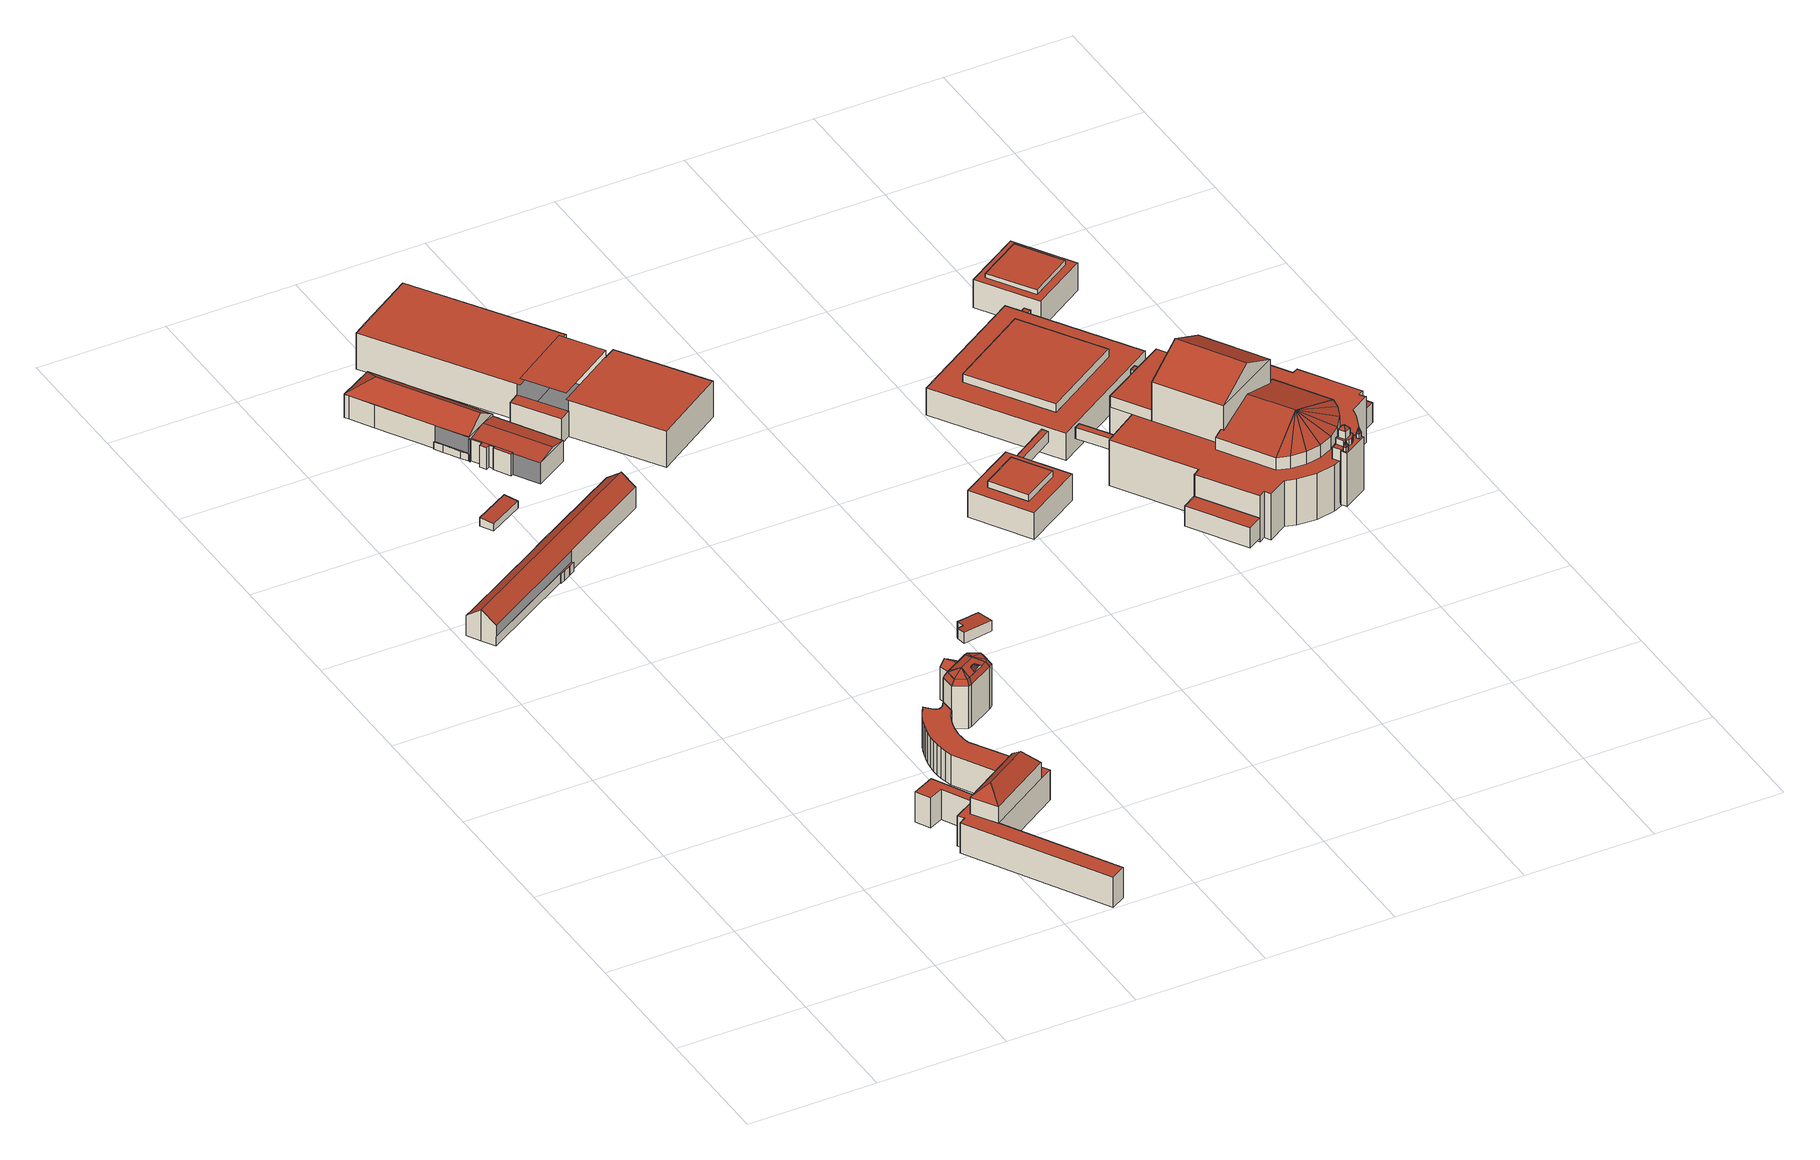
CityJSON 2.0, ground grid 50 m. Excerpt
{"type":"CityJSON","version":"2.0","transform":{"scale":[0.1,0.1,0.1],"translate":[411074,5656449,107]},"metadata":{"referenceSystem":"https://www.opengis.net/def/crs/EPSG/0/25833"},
"CityObjects":{
"building1":{"type":"Building","attributes":{"name":"Alte Spedition Staatsbetriebs Sächsische Staatstheater","Gemeindeschluessel":14612000,"Geometrietyp2DReferenz":"3000","function":"31001_3010","roofType":"9999"},"children":["building1-1","building1-2"]},
"building1-1":{"type":"BuildingPart","attributes":{"Dachtyp_tdc":"tdcPolyFlatRoof","Dachneigung":0,"QualitaetDacherkennung":3,"Geometrietyp2DReferenz":"3000","measuredHeight":3.85,"roofType":"1000"},"parents":["building1"],"geometry":[{"type":"MultiSurface","lod":"2","boundaries":[[[0,1,2,3]],[[1,4,5,2]],[[4,6,7,5]],[[6,8,9,7]],[[8,10,11,9]],[[10,12,13,11]],[[12,14,15,13]],[[14,16,17,15]],[[16,14,12,10,8,6,4,1,0]],[[3,2,5,7,9,11,13,15,17]]],"semantics":{"surfaces":[{"type":"WallSurface"},{"type":"RoofSurface"},{"type":"GroundSurface"}],"values":[0,0,0,0,0,0,0,0,1,2]}}]},
"building1-2":{"type":"BuildingPart","attributes":{"Dachtyp_tdc":"tdcGableRoof","Dachneigung":36.94,"QualitaetDacherkennung":83,"Geometrietyp2DReferenz":"3000","measuredHeight":12.88,"roofType":"3100"},"parents":["building1"],"geometry":[{"type":"MultiSurface","lod":"2","boundaries":[[[18,19,20,17,16]],[[19,21,20]],[[21,22,23,20]],[[22,24,25,23]],[[24,26,27,25]],[[26,28,29,27]],[[28,30,31,29]],[[30,32,33,31]],[[32,34,35,33]],[[34,36,37,35]],[[36,38,0,3,37]],[[34,32,30,28,26,24,22,21,19]],[[19,18,38,36,34]],[[17,20,23,25,27,29,31,33,35,37,3]]],"semantics":{"surfaces":[{"type":"WallSurface"},{"type":"RoofSurface"},{"type":"GroundSurface"}],"values":[0,0,0,0,0,0,0,0,0,0,0,1,1,2]}}]},
"building2":{"type":"Building","attributes":{"name":"Mathematisch-Physikalischer Salonnger","Gemeindeschluessel":14612000,"Dachneigung":90,"Dachorientierung":0,"MittlereTraufHoehe":119.81,"QualitaetDacherkennung":100,"ObjektHoehe":12.58,"BodenHoehe":107.23,"Geometrietyp2DReferenz":"3000","AbsoluteHoehe":119.81,"Dachflaeche":1431.86,"measuredHeight":12.58,"function":"31001_3034","roofType":"1000","storeysAboveGround":4},"children":["building2-1"],"geometry":[{"type":"MultiSurface","lod":"2","boundaries":[[[39,40,41,42]],[[40,43,44,41]],[[43,45,46,47,44]],[[46,48,49,47]],[[48,50,51,49]],[[50,52,53,51]],[[52,54,55,53]],[[54,56,57,55]],[[56,58,59,57]],[[58,60,61,59]],[[60,62,63,61]],[[62,64,65,63]],[[64,66,67,65]],[[66,68,69,67]],[[68,70,71,69]],[[70,72,73,71]],[[72,74,75,73]],[[74,76,77,75]],[[76,78,79,77]],[[78,80,81,79]],[[80,82,83,81]],[[82,84,85,83]],[[84,86,87,85]],[[86,88,89,87]],[[88,90,91,89]],[[90,92,93,91]],[[92,94,95,93]],[[94,96,97,95]],[[96,98,99,97]],[[98,100,101,99]],[[100,102,103,101]],[[102,104,105,103]],[[104,106,107,105]],[[106,108,109,107]],[[108,110,111,109]],[[110,112,113,111]],[[112,114,115,113]],[[114,116,117,115]],[[116,118,119,117]],[[118,120,121,119]],[[120,122,123,121]],[[123,124,125,126,127,128,129,130,131,132,133,134,135,136,137,138,139,140,141,142,143,144,145,42,41,44,47,49,51,53,55,57,59,61,63,65,67,69,71,73,75,77,79,81,83,85,87,89,91,93,95,97,99,101,103,105,107,109,111,113,115,117,119,121]],[[122,146,124,123]],[[146,147,125,124]],[[147,148,126,125]],[[148,149,127,126]],[[149,150,128,127]],[[150,151,129,128]],[[151,152,130,129]],[[152,153,131,130]],[[153,154,132,131]],[[154,155,133,132]],[[155,156,134,133]],[[156,157,135,134]],[[157,158,136,135]],[[158,159,137,136]],[[159,160,138,137]],[[160,161,139,138]],[[161,162,140,139]],[[162,163,141,140]],[[163,164,142,141]],[[164,165,143,142]],[[165,166,144,143]],[[166,167,145,144]],[[167,39,42,145]],[[43,40,39,167,166,165,164,163,162,161,160,159,158,157,156,155,154,153,152,151,150,149,148,147,146,122,120,118,116,114,112,110,108,106,104,102,100,98,96,94,92,90,88,86,84,82,80,78,76,74,72,70,68,66,64,62,60,58,56,54,52,50,48,46,168,169,170,45]],[[45,170,169,168,46]]],"semantics":{"surfaces":[{"type":"WallSurface"},{"type":"GroundSurface"},{"type":"RoofSurface"},{"type":"ClosureSurface","isClosure":"1","QuelleClosure":"LoD2RoofSurface"}],"values":[0,0,0,0,0,0,0,0,0,0,0,0,0,0,0,0,0,0,0,0,0,0,0,0,0,0,0,0,0,0,0,0,0,0,0,0,0,0,0,0,0,1,0,0,0,0,0,0,0,0,0,0,0,0,0,0,0,0,0,0,0,0,0,0,0,2,3]}}]},
"building2-1":{"type":"BuildingPart","attributes":{"Dachneigung":45,"Dachorientierung":57.84,"MittlereTraufHoehe":126.69,"QualitaetDacherkennung":100,"BodenHoehe":119.81,"ObjektTeilHoehe":12.42,"Geometrietyp2DReferenz":"3000","AbsoluteHoehe":132.23,"Dachflaeche":468.98,"measuredHeight":12.42,"roofType":"3200","storeysAboveGround":4},"parents":["building2"],"geometry":[{"type":"MultiSurface","lod":"2","boundaries":[[[171,172,168,46,45]],[[172,173,169,168]],[[173,174,170,169]],[[174,171,45,170]],[[173,172,175]],[[171,174,176]],[[172,171,176,175]],[[174,173,175,176]],[[168,169,170,45,46]]],"semantics":{"surfaces":[{"type":"WallSurface"},{"type":"RoofSurface"},{"type":"ClosureSurface","isClosure":"1","QuelleClosure":"LoD2GroundSurface"}],"values":[0,0,0,0,1,1,1,1,2]}}]},
"building3":{"type":"Building","attributes":{"Gemeindeschluessel":14612000,"Dachneigung":82.48,"Dachorientierung":0,"MittlereTraufHoehe":114.04,"QualitaetDacherkennung":83,"ObjektHoehe":3.51,"BodenHoehe":110.89,"Geometrietyp2DReferenz":"3000","AbsoluteHoehe":114.4,"Dachflaeche":86.7,"measuredHeight":3.51,"function":"31001_2000","roofType":"2100","storeysAboveGround":1},"geometry":[{"type":"MultiSurface","lod":"2","boundaries":[[[177,178,179,180]],[[178,181,182,179]],[[181,183,184,182]],[[183,177,180,184]],[[183,181,178,177]],[[180,179,182,184]]],"semantics":{"surfaces":[{"type":"WallSurface"},{"type":"RoofSurface"},{"type":"GroundSurface"}],"values":[0,0,0,0,1,2]}}]},
"building4":{"type":"Building","attributes":{"Gemeindeschluessel":14612000,"Geometrietyp2DReferenz":"3000","function":"31001_2000","roofType":"9999"},"children":["building4-1","building4-2"]},
"building4-1":{"type":"BuildingPart","attributes":{"Dachtyp_tdc":"tdcHipAndGableRoof","Dachneigung":34.84,"QualitaetDacherkennung":90,"Geometrietyp2DReferenz":"3000","measuredHeight":15.03,"roofType":"5000"},"parents":["building4"],"geometry":[{"type":"MultiSurface","lod":"2","boundaries":[[[185,186,187,188,189]],[[186,190,191,187]],[[190,192,193,191]],[[192,194,195,193]],[[194,196,197,195]],[[196,198,199,200,197]],[[194,201,202]],[[203,204,205,206,207,202,201]],[[194,202,207,196]],[[186,204,203,190]],[[198,206,205,185]],[[196,207,206,198]],[[185,205,204,186]],[[190,203,201,192]],[[192,201,194]],[[188,187,191,193,195,197,200]]],"semantics":{"surfaces":[{"type":"WallSurface"},{"type":"RoofSurface"},{"type":"GroundSurface"}],"values":[0,0,0,0,0,0,1,1,1,0,0,0,0,0,0,2]}}]},
"building4-2":{"type":"BuildingPart","attributes":{"Dachtyp_tdc":"tdcPolyFlatRoof","Dachneigung":0,"QualitaetDacherkennung":0,"Geometrietyp2DReferenz":"3000","measuredHeight":3,"roofType":"9999"},"parents":["building4"],"geometry":[{"type":"MultiSurface","lod":"2","boundaries":[[[189,208,209,210,211,199]],[[199,211,212,200]],[[211,210,213,212]],[[210,209,214,213]],[[209,208,215,214]],[[208,189,188,215]],[[200,212,213,214,215,188]],[[200,188,189,199]]],"semantics":{"surfaces":[{"type":"RoofSurface"},{"type":"WallSurface"},{"type":"GroundSurface"},{"type":"ClosureSurface","isClosure":"1","QuelleClosure":"LoD1Solid"}],"values":[0,1,1,1,1,1,2,3]}}]},
"building5":{"type":"Building","attributes":{"Gemeindeschluessel":14612000,"Geometrietyp2DReferenz":"3000","function":"31001_2000","roofType":"9999"},"children":["building5-1","building5-2"]},
"building5-1":{"type":"BuildingPart","attributes":{"Dachtyp_tdc":"tdcGableRoof","Dachneigung":10.18,"QualitaetDacherkennung":71,"Geometrietyp2DReferenz":"3000","measuredHeight":10.05,"roofType":"3100"},"parents":["building5"],"geometry":[{"type":"MultiSurface","lod":"2","boundaries":[[[216,217,218,197]],[[217,219,220,218]],[[221,216,197,222]],[[219,217,223]],[[216,221,224]],[[217,216,224,223]],[[221,225,219,223,224]],[[197,218,220,226,222]]],"semantics":{"surfaces":[{"type":"WallSurface"},{"type":"RoofSurface"},{"type":"GroundSurface"}],"values":[0,0,0,0,0,1,1,2]}}]},
"building5-2":{"type":"BuildingPart","attributes":{"Dachtyp_tdc":"tdcPolyFlatRoof","Dachneigung":0,"QualitaetDacherkennung":30,"Geometrietyp2DReferenz":"3000","measuredHeight":9.01,"roofType":"1000"},"parents":["building5"],"geometry":[{"type":"MultiSurface","lod":"2","boundaries":[[[227,228,229,230]],[[228,231,232,229]],[[231,233,234,232]],[[233,235,236,234]],[[235,237,238,236]],[[237,239,240,238]],[[239,241,242,240]],[[241,243,244,242]],[[243,245,212,244]],[[245,246,221,222,212]],[[247,227,230,226,225]],[[247,246,245,243,241,239,237,235,233,231,228,227]],[[230,229,232,234,236,238,240,242,244,212,222,226]]],"semantics":{"surfaces":[{"type":"WallSurface"},{"type":"RoofSurface"},{"type":"GroundSurface"}],"values":[0,0,0,0,0,0,0,0,0,0,0,1,2]}}]},
"building6":{"type":"Building","attributes":{"name":"Zwinger","Gemeindeschluessel":14612000,"Dachneigung":90,"Dachorientierung":0,"MittlereTraufHoehe":129.82,"QualitaetDacherkennung":100,"ObjektHoehe":19.43,"BodenHoehe":112.34,"Geometrietyp2DReferenz":"3000","AbsoluteHoehe":131.78,"Dachflaeche":242.84,"measuredHeight":19.43,"function":"31001_3034","roofType":"9999","storeysAboveGround":6},"children":["building6-1","building6-2","building6-3","building6-4","building6-5"],"geometry":[{"type":"MultiSurface","lod":"2","boundaries":[[[248,249,250,251]],[[249,252,253,250]],[[252,254,255,253]],[[254,256,257,255]],[[256,258,259,257]],[[260,261,262,263]],[[261,264,265,262]],[[264,266,267,265]],[[266,248,251,267]],[[249,248,268,269,270,271]],[[256,254,272,273]],[[261,260,274,275]],[[276,272,254,252]],[[252,249,271,276]],[[273,277,258,256]],[[278,268,248,266]],[[279,278,266,264]],[[275,279,264,261]],[[251,250,253,255,257,259,263,262,265,267]],[[263,259,258,280,281,282,283,260]],[[282,281,280,283]],[[277,284,280,258]],[[284,274,260,283]],[[284,283,280]],[[270,269,285,286]],[[278,279,275,274,268]],[[277,271,270,286,285,269,268,274,284]],[[277,273,272,276,271]]],"semantics":{"surfaces":[{"type":"WallSurface"},{"type":"RoofSurface"},{"type":"GroundSurface"},{"type":"ClosureSurface","isClosure":"1","QuelleClosure":"LoD2WallSurface"},{"type":"ClosureSurface","isClosure":"1","QuelleClosure":"LoD2RoofSurface"}],"values":[0,0,0,0,0,0,0,0,0,1,1,1,1,1,1,1,1,1,2,0,3,1,1,4,4,4,4,4]}}]},
"building6-1":{"type":"BuildingPart","attributes":{"Dachneigung":40.49,"Dachorientierung":0,"MittlereTraufHoehe":131.78,"QualitaetDacherkennung":100,"BodenHoehe":131.78,"ObjektTeilHoehe":1.15,"Geometrietyp2DReferenz":"3000","AbsoluteHoehe":132.92,"Dachflaeche":11.53,"measuredHeight":1.15,"roofType":"3900","storeysAboveGround":1},"parents":["building6"],"geometry":[{"type":"MultiSurface","lod":"2","boundaries":[[[286,287,288,289,290,291,292,293,285]],[[269,294,295,296,297,298,299,300,270]],[[285,293,294,269]],[[293,292,295,294]],[[292,291,296,295]],[[291,290,297,296]],[[290,289,298,297]],[[289,288,299,298]],[[288,287,300,299]],[[287,286,270,300]],[[269,270,286,285]]],"semantics":{"surfaces":[{"type":"WallSurface"},{"type":"RoofSurface"},{"type":"ClosureSurface","isClosure":"1","QuelleClosure":"LoD2GroundSurface"}],"values":[0,0,1,1,1,1,1,1,1,1,2]}}]},
"building6-2":{"type":"BuildingPart","attributes":{"Dachneigung":71.6,"Dachorientierung":0,"MittlereTraufHoehe":131.78,"QualitaetDacherkennung":100,"BodenHoehe":131.78,"ObjektTeilHoehe":1.58,"Geometrietyp2DReferenz":"3000","AbsoluteHoehe":133.36,"Dachflaeche":39,"measuredHeight":1.58,"roofType":"3500","storeysAboveGround":1},"parents":["building6"],"geometry":[{"type":"MultiSurface","lod":"2","boundaries":[[[268,278,301]],[[275,274,301]],[[279,275,301]],[[278,279,301]],[[274,268,301]],[[278,268,274,275,279]]],"semantics":{"surfaces":[{"type":"RoofSurface"},{"type":"ClosureSurface","isClosure":"1","QuelleClosure":"LoD2RoofSurface"},{"type":"ClosureSurface","isClosure":"1","QuelleClosure":"LoD2GroundSurface"}],"values":[0,0,0,0,1,2]}}]},
"building6-3":{"type":"BuildingPart","attributes":{"Dachneigung":69.14,"Dachorientierung":59.6,"MittlereTraufHoehe":131.78,"QualitaetDacherkennung":100,"BodenHoehe":131.78,"ObjektTeilHoehe":1.58,"Geometrietyp2DReferenz":"3000","AbsoluteHoehe":133.36,"Dachflaeche":97.58,"measuredHeight":1.58,"roofType":"3200","storeysAboveGround":1},"parents":["building6"],"geometry":[{"type":"MultiSurface","lod":"2","boundaries":[[[271,270,269,268,301,302]],[[274,277,302,301]],[[277,271,302]],[[268,274,301]],[[286,285,269,270]],[[277,274,268,269,285,286,270,271]]],"semantics":{"surfaces":[{"type":"RoofSurface"},{"type":"ClosureSurface","isClosure":"1","QuelleClosure":"LoD2RoofSurface"},{"type":"ClosureSurface","isClosure":"1","QuelleClosure":"LoD2GroundSurface"}],"values":[0,0,1,1,2,2]}}]},
"building6-4":{"type":"BuildingPart","attributes":{"Dachneigung":59.02,"Dachorientierung":147.98,"MittlereTraufHoehe":129.82,"QualitaetDacherkennung":100,"BodenHoehe":116.18,"ObjektTeilHoehe":15.6,"Geometrietyp2DReferenz":"3000","AbsoluteHoehe":131.78,"Dachflaeche":32.74,"measuredHeight":15.6,"roofType":"3100","storeysAboveGround":5},"parents":["building6"],"geometry":[{"type":"MultiSurface","lod":"2","boundaries":[[[280,303,304,281]],[[303,305,306,304]],[[305,283,282,306]],[[305,303,307]],[[303,280,284,307]],[[283,305,307,284]],[[281,304,306,282]],[[283,280,281,282]],[[280,283,284]]],"semantics":{"surfaces":[{"type":"WallSurface"},{"type":"RoofSurface"},{"type":"GroundSurface"},{"type":"ClosureSurface","isClosure":"1","QuelleClosure":"LoD2WallSurface"}],"values":[0,0,0,0,1,1,2,3,3]}}]},
"building6-5":{"type":"BuildingPart","attributes":{"Dachneigung":71.6,"Dachorientierung":0,"MittlereTraufHoehe":131.78,"QualitaetDacherkennung":100,"BodenHoehe":131.78,"ObjektTeilHoehe":1.58,"Geometrietyp2DReferenz":"3000","AbsoluteHoehe":133.36,"Dachflaeche":39,"measuredHeight":1.58,"roofType":"3500","storeysAboveGround":1},"parents":["building6"],"geometry":[{"type":"MultiSurface","lod":"2","boundaries":[[[276,271,302]],[[272,276,302]],[[273,272,302]],[[277,273,302]],[[271,277,302]],[[273,277,271,276,272]]],"semantics":{"surfaces":[{"type":"RoofSurface"},{"type":"ClosureSurface","isClosure":"1","QuelleClosure":"LoD2RoofSurface"},{"type":"ClosureSurface","isClosure":"1","QuelleClosure":"LoD2GroundSurface"}],"values":[0,0,0,0,1,2]}}]},
"building7":{"type":"Building","attributes":{"Gemeindeschluessel":14612000,"Geometrietyp2DReferenz":"3000","function":"31001_2000","roofType":"9999"},"children":["building7-1","building7-2","building7-3","building7-4"]},
"building7-1":{"type":"BuildingPart","attributes":{"Dachtyp_tdc":"tdcPolyFlatRoof","Dachneigung":0,"QualitaetDacherkennung":39,"Geometrietyp2DReferenz":"3000","measuredHeight":17.79,"roofType":"1000"},"parents":["building7"],"geometry":[{"type":"MultiSurface","lod":"2","boundaries":[[[308,309,310,311]],[[312,313,314,315]],[[311,310,316,313,312,317]]],"semantics":{"surfaces":[{"type":"RoofSurface"},{"type":"GroundSurface"},{"type":"WallSurface"}],"values":[0,1,2]}}]},
"building7-2":{"type":"BuildingPart","attributes":{"Dachtyp_tdc":"tdcPolyFlatRoof","Dachneigung":0,"QualitaetDacherkennung":64,"Geometrietyp2DReferenz":"3000","measuredHeight":10.42,"roofType":"1000"},"parents":["building7"],"geometry":[{"type":"MultiSurface","lod":"2","boundaries":[[[318,319,320,321]],[[322,323,324,325]],[[323,318,321,324]],[[323,322,326,327,319,318]],[[321,320,315,314,325,324]]],"semantics":{"surfaces":[{"type":"WallSurface"},{"type":"RoofSurface"},{"type":"GroundSurface"}],"values":[0,0,0,1,2]}}]},
"building7-3":{"type":"BuildingPart","attributes":{"Dachtyp_tdc":"tdcPolyFlatRoof","Dachneigung":0,"QualitaetDacherkennung":45,"Geometrietyp2DReferenz":"3000","measuredHeight":14.91,"roofType":"1000"},"parents":["building7"],"geometry":[{"type":"MultiSurface","lod":"2","boundaries":[[[328,329,330,331]],[[329,332,325,330]],[[332,322,325]],[[316,333,334,313]],[[333,328,331,334]],[[333,316,335,332,329,328]],[[331,330,325,314,313,334]]],"semantics":{"surfaces":[{"type":"WallSurface"},{"type":"RoofSurface"},{"type":"GroundSurface"}],"values":[0,0,0,0,0,1,2]}}]},
"building7-4":{"type":"BuildingPart","attributes":{"Dachtyp_tdc":"tdcPolyFlatRoof","Dachneigung":0,"QualitaetDacherkennung":51,"Geometrietyp2DReferenz":"3000","measuredHeight":14.92,"roofType":"1000"},"parents":["building7"],"geometry":[{"type":"MultiSurface","lod":"2","boundaries":[[[336,317,312,337]],[[338,320,319]],[[338,339,340,320]],[[339,341,342,340]],[[341,343,344,342]],[[343,336,337,344]],[[343,341,339,338,345,317,336]],[[337,312,315,320,340,342,344]]],"semantics":{"surfaces":[{"type":"WallSurface"},{"type":"RoofSurface"},{"type":"GroundSurface"}],"values":[0,0,0,0,0,0,1,2]}}]},
"building8":{"type":"Building","attributes":{"Dachtyp_tdc":"tdcPolyFlatRoof","Gemeindeschluessel":14612000,"Dachneigung":7.57,"QualitaetDacherkennung":67,"Geometrietyp2DReferenz":"3000","measuredHeight":4.41,"function":"31001_9998","roofType":"2100"},"geometry":[{"type":"Solid","lod":"2","boundaries":[[[[346,347,348,349]],[[347,350,351,348]],[[350,352,353,351]],[[352,354,355,353]],[[354,356,357,355]],[[356,358,359,357]],[[358,360,361,359]],[[360,362,363,361]],[[362,364,365,363]],[[364,366,367,365]],[[366,368,369,367]],[[366,364,362,360,358,356,354,352,350,347,346,370,371,368]],[[369,372,373,349,348,351,353,355,357,359,361,363,365,367]],[[368,371,372,369]],[[371,370,373,372]],[[370,346,349,373]]]],"semantics":{"surfaces":[{"type":"WallSurface"},{"type":"RoofSurface"},{"type":"GroundSurface"}],"values":[[0,0,0,0,0,0,0,0,0,0,0,1,2,0,0,0]]}}]},
"building9":{"type":"Building","attributes":{"name":"Semper Zwei","Gemeindeschluessel":14612000,"Dachneigung":90,"Dachorientierung":0,"MittlereTraufHoehe":121.34,"QualitaetDacherkennung":100,"ObjektHoehe":11.06,"BodenHoehe":110.28,"Geometrietyp2DReferenz":"3000","AbsoluteHoehe":121.34,"Dachflaeche":673.25,"measuredHeight":11.06,"function":"31001_3032","roofType":"1000","storeysAboveGround":4},"children":["building9-1"],"geometry":[{"type":"MultiSurface","lod":"2","boundaries":[[[374,375,376,377]],[[375,378,379,376]],[[378,380,381,379]],[[380,374,377,381]],[[377,376,379,381]],[[374,380,378,375],[382,383,384,385]],[[382,385,384,383]]],"semantics":{"surfaces":[{"type":"WallSurface"},{"type":"GroundSurface"},{"type":"RoofSurface"},{"type":"ClosureSurface","isClosure":"1","QuelleClosure":"LoD2RoofSurface"}],"values":[0,0,0,0,1,2,3]}}]},
"building9-1":{"type":"BuildingPart","attributes":{"Dachneigung":90,"Dachorientierung":0,"MittlereTraufHoehe":123.86,"QualitaetDacherkennung":100,"BodenHoehe":121.34,"ObjektTeilHoehe":2.52,"Geometrietyp2DReferenz":"3000","AbsoluteHoehe":123.86,"Dachflaeche":258.46,"measuredHeight":2.52,"roofType":"1000","storeysAboveGround":1},"parents":["building9"],"geometry":[{"type":"MultiSurface","lod":"2","boundaries":[[[386,387,383,382]],[[387,388,384,383]],[[388,389,385,384]],[[389,386,382,385]],[[389,388,387,386]],[[383,384,385,382]]],"semantics":{"surfaces":[{"type":"WallSurface"},{"type":"RoofSurface"},{"type":"ClosureSurface","isClosure":"1","QuelleClosure":"LoD2GroundSurface"}],"values":[0,0,0,0,1,2]}}]},
"building10":{"type":"Building","attributes":{"name":"Semperoper","Gemeindeschluessel":14612000,"Dachneigung":90,"Dachorientierung":0,"MittlereTraufHoehe":121.53,"QualitaetDacherkennung":100,"ObjektHoehe":11.23,"BodenHoehe":110.29,"Geometrietyp2DReferenz":"3000","AbsoluteHoehe":121.53,"Dachflaeche":2967.36,"measuredHeight":11.23,"function":"31001_3032","roofType":"1000","storeysAboveGround":4},"children":["building10-1","building10-2","building10-3","building10-4","building10-5"],"geometry":[{"type":"MultiSurface","lod":"2","boundaries":[[[390,391,392,393]],[[394,395,393,392]],[[395,394,396,397],[398,399,400,401],[402,403,404,405]],[[398,401,400,399]],[[402,405,404,403]],[[393,395,397,390],[406,407,408,409]],[[406,409,408,407]],[[394,392,391,396],[410,411,412,413]],[[410,413,412,411]],[[396,391,390,397],[414,415,416,417]],[[414,417,416,415]]],"semantics":{"surfaces":[{"type":"WallSurface"},{"type":"GroundSurface"},{"type":"ClosureSurface","isClosure":"1","QuelleClosure":"LoD2WallSurface"},{"type":"RoofSurface"},{"type":"ClosureSurface","isClosure":"1","QuelleClosure":"LoD2RoofSurface"}],"values":[0,1,0,2,2,0,2,0,2,3,4]}}]},
"building10-1":{"type":"BuildingPart","attributes":{"Dachneigung":90,"Dachorientierung":0,"MittlereTraufHoehe":116.96,"QualitaetDacherkennung":80,"BodenHoehe":110.41,"ObjektTeilHoehe":6.55,"Geometrietyp2DReferenz":"3000","AbsoluteHoehe":116.96,"Dachflaeche":18.92,"measuredHeight":6.55,"roofType":"1000","storeysAboveGround":2},"parents":["building10"],"geometry":[{"type":"MultiSurface","lod":"2","boundaries":[[[412,418,419,413]],[[418,420,421,419]],[[420,411,410,421]],[[420,418,412,411]],[[410,413,419,421]],[[413,410,411,412]]],"semantics":{"surfaces":[{"type":"WallSurface"},{"type":"RoofSurface"},{"type":"GroundSurface"},{"type":"ClosureSurface","isClosure":"1","QuelleClosure":"LoD2WallSurface"}],"values":[0,0,0,1,2,3]}}]},
"building10-2":{"type":"BuildingPart","attributes":{"Dachneigung":90,"Dachorientierung":0,"MittlereTraufHoehe":124.94,"QualitaetDacherkennung":100,"BodenHoehe":121.53,"ObjektTeilHoehe":3.41,"Geometrietyp2DReferenz":"3000","AbsoluteHoehe":124.94,"Dachflaeche":1329.66,"measuredHeight":3.41,"roofType":"1000","storeysAboveGround":1},"parents":["building10"],"geometry":[{"type":"MultiSurface","lod":"2","boundaries":[[[422,423,415,414]],[[423,424,416,415]],[[424,425,417,416]],[[425,422,414,417]],[[425,424,423,422]],[[416,417,414,415]]],"semantics":{"surfaces":[{"type":"WallSurface"},{"type":"RoofSurface"},{"type":"ClosureSurface","isClosure":"1","QuelleClosure":"LoD2GroundSurface"}],"values":[0,0,0,0,1,2]}}]},
"building10-3":{"type":"BuildingPart","attributes":{"Dachneigung":90,"Dachorientierung":0,"MittlereTraufHoehe":119.96,"QualitaetDacherkennung":100,"BodenHoehe":115.36,"ObjektTeilHoehe":4.6,"Geometrietyp2DReferenz":"3000","AbsoluteHoehe":119.96,"Dachflaeche":58.24,"measuredHeight":4.6,"roofType":"1000","storeysAboveGround":2},"parents":["building10"],"geometry":[{"type":"MultiSurface","lod":"2","boundaries":[[[400,426,427,401]],[[426,428,429,427]],[[428,430,431,429]],[[430,432,433,431]],[[432,399,398,433]],[[399,432,430,428,426,400]],[[401,427,429,431,433,398]],[[401,398,399,400]]],"semantics":{"surfaces":[{"type":"WallSurface"},{"type":"RoofSurface"},{"type":"GroundSurface"},{"type":"ClosureSurface","isClosure":"1","QuelleClosure":"LoD2WallSurface"}],"values":[0,0,0,0,0,1,2,3]}}]},
"building10-4":{"type":"BuildingPart","attributes":{"Dachneigung":90,"Dachorientierung":0,"MittlereTraufHoehe":119.96,"QualitaetDacherkennung":100,"BodenHoehe":115.36,"ObjektTeilHoehe":4.6,"Geometrietyp2DReferenz":"3000","AbsoluteHoehe":119.96,"Dachflaeche":49.6,"measuredHeight":4.6,"roofType":"1000","storeysAboveGround":2},"parents":["building10"],"geometry":[{"type":"MultiSurface","lod":"2","boundaries":[[[408,434,435,409]],[[434,436,437,435]],[[436,407,406,437]],[[407,436,434,408]],[[409,435,437,406]],[[409,406,407,408]]],"semantics":{"surfaces":[{"type":"WallSurface"},{"type":"RoofSurface"},{"type":"GroundSurface"},{"type":"ClosureSurface","isClosure":"1","QuelleClosure":"LoD2WallSurface"}],"values":[0,0,0,1,2,3]}}]},
"building10-5":{"type":"BuildingPart","attributes":{"Dachneigung":90,"Dachorientierung":0,"MittlereTraufHoehe":119.96,"QualitaetDacherkennung":100,"BodenHoehe":115.36,"ObjektTeilHoehe":4.6,"Geometrietyp2DReferenz":"3000","AbsoluteHoehe":119.96,"Dachflaeche":58.84,"measuredHeight":4.6,"roofType":"1000","storeysAboveGround":2},"parents":["building10"],"geometry":[{"type":"MultiSurface","lod":"2","boundaries":[[[404,438,439,405]],[[438,440,441,439]],[[440,442,443,441]],[[442,444,445,443]],[[444,403,402,445]],[[403,444,442,440,438,404]],[[405,439,441,443,445,402]],[[403,404,405,402]]],"semantics":{"surfaces":[{"type":"WallSurface"},{"type":"RoofSurface"},{"type":"GroundSurface"},{"type":"ClosureSurface","isClosure":"1","QuelleClosure":"LoD2WallSurface"}],"values":[0,0,0,0,0,1,2,3]}}]},
"building11":{"type":"Building","attributes":{"name":"Semperoper","Gemeindeschluessel":14612000,"Dachneigung":90,"Dachorientierung":0,"MittlereTraufHoehe":129.19,"QualitaetDacherkennung":100,"ObjektHoehe":19.05,"BodenHoehe":110.14,"Geometrietyp2DReferenz":"3000","AbsoluteHoehe":129.19,"Dachflaeche":4898.05,"measuredHeight":19.05,"function":"31001_3032","roofType":"1000","storeysAboveGround":6},"children":["building11-1","building11-2","building11-3","building11-4","building11-5","building11-6","building11-7","building11-8","building11-9","building11-10","building11-11"],"geometry":[{"type":"MultiSurface","lod":"2","boundaries":[[[446,447,448,449]],[[447,450,451,448]],[[450,452,453,451]],[[452,454,455,453]],[[454,456,457,455]],[[456,458,459,457]],[[458,460,461,459]],[[460,462,463,461]],[[462,464,465,463]],[[464,466,467,468,469,465]],[[470,471,472,473,474,475]],[[471,476,477,472]],[[476,478,479,477]],[[478,480,481,479]],[[480,482,483,481]],[[482,484,485,483]],[[484,486,487,485]],[[486,488,489,487]],[[488,490,491,492,493,489]],[[494,495,496,497,498,499]],[[495,500,501,496]],[[500,502,503,501]],[[502,446,449,503]],[[449,448,451,453,455,457,459,461,463,465,469,473,472,477,479,481,483,485,487,489,493,497,496,501,503]],[[473,469,468,474]],[[475,467,466,470]],[[475,474,468,467]],[[497,493,492,498]],[[499,491,490,494]],[[499,498,492,491]],[[466,464,462,460,458,456,454,452,450,447,446,502,500,495,494,490,488,486,484,504,505,506,507,508,509,510,511,512,513,514,515,516,517,518,478,476,471,470]],[[480,478,518,504,484,482]],[[515,514,513,512,511,510,509,508,507]],[[519,520,505,517]],[[517,505,504,518]],[[515,507,506,505,520,519,517,516]]],"semantics":{"surfaces":[{"type":"WallSurface"},{"type":"GroundSurface"},{"type":"ClosureSurface","isClosure":"1","QuelleClosure":"LoD2WallSurface"},{"type":"RoofSurface"},{"type":"ClosureSurface","isClosure":"1","QuelleClosure":"LoD2RoofSurface"}],"values":[0,0,0,0,0,0,0,0,0,0,0,0,0,0,0,0,0,0,0,0,0,0,0,1,0,0,2,0,0,2,3,4,4,4,4,4]}}]},
"building11-1":{"type":"BuildingPart","attributes":{"Dachneigung":90,"Dachorientierung":0,"MittlereTraufHoehe":133.8,"QualitaetDacherkennung":100,"BodenHoehe":129.19,"ObjektTeilHoehe":4.61,"Geometrietyp2DReferenz":"3000","AbsoluteHoehe":133.8,"Dachflaeche":513.52,"measuredHeight":4.61,"roofType":"1000","storeysAboveGround":2},"parents":["building11"],"geometry":[{"type":"MultiSurface","lod":"2","boundaries":[[[521,522,482,480]],[[522,523,504,484,482]],[[524,521,480,478,518]],[[524,523,522,521]],[[518,504,523,524]],[[478,480,482,484,504,518]]],"semantics":{"surfaces":[{"type":"WallSurface"},{"type":"RoofSurface"},{"type":"ClosureSurface","isClosure":"1","QuelleClosure":"LoD2WallSurface"},{"type":"ClosureSurface","isClosure":"1","QuelleClosure":"LoD2GroundSurface"}],"values":[0,0,0,1,2,3]}}]},
"building11-2":{"type":"BuildingPart","attributes":{"Dachneigung":90,"Dachorientierung":0,"MittlereTraufHoehe":133.99,"QualitaetDacherkennung":100,"BodenHoehe":111.85,"ObjektTeilHoehe":22.14,"Geometrietyp2DReferenz":"3000","AbsoluteHoehe":133.99,"Dachflaeche":64,"measuredHeight":22.14,"roofType":"1000","storeysAboveGround":7},"parents":["building11"],"geometry":[{"type":"MultiSurface","lod":"2","boundaries":[[[525,526,527,528]],[[526,529,530,527]],[[529,531,532,530]],[[531,533,534,532]],[[533,535,536,534]],[[535,537,538,536]],[[537,539,540,538]],[[539,541,542,525,528,540]],[[528,527,530,532,534,536,538,540]],[[531,529,526,525,542,543,544,545,546,547,548,549,541,539,537,535,533],[550,551,552,553],[554,555,556,557]],[[550,553,552,551]],[[554,557,556,555]],[[545,544,543,542,541,549,548,547,546]]],"semantics":{"surfaces":[{"type":"WallSurface"},{"type":"GroundSurface"},{"type":"RoofSurface"},{"type":"ClosureSurface","isClosure":"1","QuelleClosure":"LoD2RoofSurface"}],"values":[0,0,0,0,0,0,0,0,1,2,3,3,3]}}]},
"building11-3":{"type":"BuildingPart","attributes":{"Dachneigung":13.13,"Dachorientierung":0,"MittlereTraufHoehe":135.82,"QualitaetDacherkennung":100,"BodenHoehe":133.99,"ObjektTeilHoehe":4.33,"Geometrietyp2DReferenz":"3000","AbsoluteHoehe":138.32,"Dachflaeche":6,"measuredHeight":4.33,"roofType":"3500","storeysAboveGround":1},"parents":["building11"],"geometry":[{"type":"MultiSurface","lod":"2","boundaries":[[[558,559,553,552]],[[559,560,550,553]],[[560,561,551,550]],[[561,558,552,551]],[[559,558,562]],[[560,559,562]],[[561,560,562]],[[558,561,562]],[[551,552,553,550]]],"semantics":{"surfaces":[{"type":"WallSurface"},{"type":"RoofSurface"},{"type":"ClosureSurface","isClosure":"1","QuelleClosure":"LoD2GroundSurface"}],"values":[0,0,0,0,1,1,1,1,2]}}]},
"building11-4":{"type":"BuildingPart","attributes":{"Dachneigung":13.13,"Dachorientierung":0,"MittlereTraufHoehe":135.82,"QualitaetDacherkennung":100,"BodenHoehe":133.99,"ObjektTeilHoehe":4.33,"Geometrietyp2DReferenz":"3000","AbsoluteHoehe":138.32,"Dachflaeche":6,"measuredHeight":4.33,"roofType":"3500","storeysAboveGround":1},"parents":["building11"],"geometry":[{"type":"MultiSurface","lod":"2","boundaries":[[[563,564,557,556]],[[564,565,554,557]],[[565,566,555,554]],[[566,563,556,555]],[[564,563,567]],[[565,564,567]],[[566,565,567]],[[563,566,567]],[[555,556,557,554]]],"semantics":{"surfaces":[{"type":"WallSurface"},{"type":"RoofSurface"},{"type":"ClosureSurface","isClosure":"1","QuelleClosure":"LoD2GroundSurface"}],"values":[0,0,0,0,1,1,1,1,2]}}]},
"building11-5":{"type":"BuildingPart","attributes":{"Dachneigung":-28.24,"Dachorientierung":0,"MittlereTraufHoehe":134.27,"QualitaetDacherkennung":100,"BodenHoehe":129.19,"ObjektTeilHoehe":11.6,"Geometrietyp2DReferenz":"3000","AbsoluteHoehe":140.79,"Dachflaeche":510.52,"measuredHeight":11.6,"roofType":"3500","storeysAboveGround":4},"parents":["building11"],"geometry":[{"type":"MultiSurface","lod":"2","boundaries":[[[568,569,509,508]],[[569,570,510,509]],[[570,571,511,510]],[[571,572,512,511]],[[572,573,513,512]],[[573,574,514,513]],[[574,575,515,514]],[[576,568,508,507]],[[569,568,577]],[[570,569,577]],[[571,570,577]],[[572,571,577]],[[573,572,577]],[[574,573,577]],[[575,574,577]],[[568,576,577]],[[575,576,507,515]],[[576,575,577]],[[507,508,509,510,511,512,513,514,515]]],"semantics":{"surfaces":[{"type":"WallSurface"},{"type":"RoofSurface"},{"type":"ClosureSurface","isClosure":"1","QuelleClosure":"LoD2WallSurface"},{"type":"ClosureSurface","isClosure":"1","QuelleClosure":"LoD2RoofSurface"},{"type":"ClosureSurface","isClosure":"1","QuelleClosure":"LoD2GroundSurface"}],"values":[0,0,0,0,0,0,0,0,1,1,1,1,1,1,1,1,2,3,4]}}]},
"building11-6":{"type":"BuildingPart","attributes":{"Dachneigung":62.27,"Dachorientierung":-31.32,"MittlereTraufHoehe":145.45,"QualitaetDacherkennung":100,"BodenHoehe":129.19,"ObjektTeilHoehe":24.52,"Geometrietyp2DReferenz":"3000","AbsoluteHoehe":153.71,"Dachflaeche":1000.02,"measuredHeight":24.52,"roofType":"3100","storeysAboveGround":8},"parents":["building11"],"geometry":[{"type":"MultiSurface","lod":"2","boundaries":[[[578,579,520,504,523]],[[579,580,519,520]],[[580,581,524,518,519]],[[580,579,582]],[[578,581,583]],[[579,578,583,582]],[[581,580,582,583]],[[523,524,581,578]],[[523,504,518,524]],[[518,504,520,519]]],"semantics":{"surfaces":[{"type":"WallSurface"},{"type":"RoofSurface"},{"type":"ClosureSurface","isClosure":"1","QuelleClosure":"LoD2WallSurface"},{"type":"ClosureSurface","isClosure":"1","QuelleClosure":"LoD2GroundSurface"}],"values":[0,0,0,0,0,1,1,0,2,3]}}]},
"building11-7":{"type":"BuildingPart","attributes":{"Dachneigung":71.46,"Dachorientierung":-31.32,"MittlereTraufHoehe":134.27,"QualitaetDacherkennung":100,"BodenHoehe":129.19,"ObjektTeilHoehe":11.6,"Geometrietyp2DReferenz":"3000","AbsoluteHoehe":140.79,"Dachflaeche":1046.01,"measuredHeight":11.6,"roofType":"5000","storeysAboveGround":4},"parents":["building11"],"geometry":[{"type":"MultiSurface","lod":"2","boundaries":[[[584,576,507,506]],[[575,585,516,515]],[[585,584,506,505,517,516]],[[584,585,586]],[[576,584,586,577]],[[585,575,577,586]],[[576,575,515,507]],[[575,576,577]],[[520,519,517,505]],[[507,515,516,517,519,520,505,506]]],"semantics":{"surfaces":[{"type":"WallSurface"},{"type":"RoofSurface"},{"type":"ClosureSurface","isClosure":"1","QuelleClosure":"LoD2WallSurface"},{"type":"ClosureSurface","isClosure":"1","QuelleClosure":"LoD2RoofSurface"},{"type":"ClosureSurface","isClosure":"1","QuelleClosure":"LoD2GroundSurface"}],"values":[0,0,0,0,1,1,2,3,4,4]}}]},
"building11-8":{"type":"BuildingPart","attributes":{"Dachneigung":41.14,"Dachorientierung":0,"MittlereTraufHoehe":139.36,"QualitaetDacherkennung":100,"BodenHoehe":136.43,"ObjektTeilHoehe":4.62,"Geometrietyp2DReferenz":"3000","AbsoluteHoehe":141.06,"Dachflaeche":13.41,"measuredHeight":4.62,"roofType":"3500","storeysAboveGround":2},"parents":["building11"],"geometry":[{"type":"MultiSurface","lod":"2","boundaries":[[[587,588,589,590]],[[588,591,592,589]],[[591,593,594,592]],[[593,587,590,594]],[[588,587,595]],[[591,588,595]],[[593,591,595]],[[587,593,595]],[[592,594,590,589]]],"semantics":{"surfaces":[{"type":"WallSurface"},{"type":"RoofSurface"},{"type":"ClosureSurface","isClosure":"1","QuelleClosure":"LoD2GroundSurface"}],"values":[0,0,0,0,1,1,1,1,2]}}]},
"building11-9":{"type":"BuildingPart","attributes":{"Dachneigung":90,"Dachorientierung":0,"MittlereTraufHoehe":120.11,"QualitaetDacherkennung":100,"BodenHoehe":111.8,"ObjektTeilHoehe":8.32,"Geometrietyp2DReferenz":"3000","AbsoluteHoehe":120.11,"Dachflaeche":171.58,"measuredHeight":8.32,"roofType":"1000","storeysAboveGround":3},"parents":["building11"],"geometry":[{"type":"MultiSurface","lod":"2","boundaries":[[[596,597,598,599]],[[597,475,474,598]],[[467,596,599,468]],[[467,475,597,596]],[[599,598,474,468]],[[468,474,475,467]]],"semantics":{"surfaces":[{"type":"WallSurface"},{"type":"RoofSurface"},{"type":"GroundSurface"},{"type":"ClosureSurface","isClosure":"1","QuelleClosure":"LoD2WallSurface"}],"values":[0,0,0,1,2,3]}}]},
"building11-10":{"type":"BuildingPart","attributes":{"Dachneigung":90,"Dachorientierung":0,"MittlereTraufHoehe":136.43,"QualitaetDacherkennung":100,"BodenHoehe":133.99,"ObjektTeilHoehe":2.44,"Geometrietyp2DReferenz":"3000","AbsoluteHoehe":136.43,"Dachflaeche":23.3,"measuredHeight":2.44,"roofType":"1000","storeysAboveGround":1},"parents":["building11"],"geometry":[{"type":"MultiSurface","lod":"2","boundaries":[[[600,601,545,544]],[[601,602,546,545]],[[602,603,547,546]],[[603,604,548,547]],[[604,605,549,548]],[[605,606,541,549]],[[606,607,542,541]],[[607,608,543,542]],[[608,600,544,543]],[[606,605,604,603,602,601,600,608,607],[590,589,592,594]],[[590,594,592,589]],[[544,545,546,547,548,549,541,542,543]]],"semantics":{"surfaces":[{"type":"WallSurface"},{"type":"RoofSurface"},{"type":"ClosureSurface","isClosure":"1","QuelleClosure":"LoD2RoofSurface"},{"type":"ClosureSurface","isClosure":"1","QuelleClosure":"LoD2GroundSurface"}],"values":[0,0,0,0,0,0,0,0,0,1,2,3]}}]},
"building11-11":{"type":"BuildingPart","attributes":{"Dachneigung":90,"Dachorientierung":0,"MittlereTraufHoehe":120.11,"QualitaetDacherkennung":100,"BodenHoehe":111.86,"ObjektTeilHoehe":8.25,"Geometrietyp2DReferenz":"3000","AbsoluteHoehe":120.11,"Dachflaeche":171.58,"measuredHeight":8.25,"roofType":"1000","storeysAboveGround":3},"parents":["building11"],"geometry":[{"type":"MultiSurface","lod":"2","boundaries":[[[491,609,610,492]],[[609,611,612,610]],[[611,499,498,612]],[[611,609,491,499]],[[498,492,610,612]],[[492,498,499,491]]],"semantics":{"surfaces":[{"type":"WallSurface"},{"type":"RoofSurface"},{"type":"GroundSurface"},{"type":"ClosureSurface","isClosure":"1","QuelleClosure":"LoD2WallSurface"}],"values":[0,0,0,1,2,3]}}]},
"building12":{"type":"Building","attributes":{"Gemeindeschluessel":14612000,"Dachneigung":90,"Dachorientierung":0,"MittlereTraufHoehe":121.93,"QualitaetDacherkennung":100,"ObjektHoehe":11.65,"BodenHoehe":110.28,"Geometrietyp2DReferenz":"3000","AbsoluteHoehe":121.93,"Dachflaeche":669.54,"measuredHeight":11.65,"function":"31001_9998","roofType":"1000","storeysAboveGround":4},"children":["building12-1"],"geometry":[{"type":"MultiSurface","lod":"2","boundaries":[[[613,614,615,616]],[[614,617,618,615]],[[617,619,620,618]],[[619,613,616,620]],[[616,615,618,620]],[[613,619,617,614],[621,622,623,624]],[[621,624,623,622]]],"semantics":{"surfaces":[{"type":"WallSurface"},{"type":"GroundSurface"},{"type":"RoofSurface"},{"type":"ClosureSurface","isClosure":"1","QuelleClosure":"LoD2RoofSurface"}],"values":[0,0,0,0,1,2,3]}}]},
"building12-1":{"type":"BuildingPart","attributes":{"Dachneigung":90,"Dachorientierung":0,"MittlereTraufHoehe":123.69,"QualitaetDacherkennung":100,"BodenHoehe":121.93,"ObjektTeilHoehe":1.75,"Geometrietyp2DReferenz":"3000","AbsoluteHoehe":123.69,"Dachflaeche":393.17,"measuredHeight":1.75,"roofType":"1000","storeysAboveGround":1},"parents":["building12"],"geometry":[{"type":"MultiSurface","lod":"2","boundaries":[[[625,626,622,621]],[[626,627,623,622]],[[627,628,624,623]],[[628,625,621,624]],[[628,627,626,625]],[[624,621,622,623]]],"semantics":{"surfaces":[{"type":"WallSurface"},{"type":"RoofSurface"},{"type":"ClosureSurface","isClosure":"1","QuelleClosure":"LoD2GroundSurface"}],"values":[0,0,0,0,1,2]}}]}
},
"vertices":[
[498,2552,77],[502,2546,77],[502,2546,39],[498,2552,39],[482,2534,77],[482,2534,39],[480,2533,77],[480,2533,39],[451,2516,77],[451,2516,39],[432,2505,77],[432,2505,39],[430,2509,77],[430,2509,39],[65,2293,77],[65,2293,39],[64,2294,77],[64,2294,39],
[64,2294,124],[34,2344,168],[34,2344,39],[34,2344,167],[4,2396,122],[4,2396,39],[38,2416,122],[38,2416,39],[389,2622,123],[389,2622,39],[415,2638,123],[415,2638,39],[804,2866,124],[804,2866,39],[833,2817,166],[833,2817,39],[834,2816,168],[834,2816,39],[863,2768,126],[863,2768,39],[498,2552,125],
[1133,952,128],[1137,930,128],[1137,930,2],[1133,952,2],[1303,655,128],[1303,655,2],[1250,622,128],[1003,467,128],[1003,467,2],[1248,39,128],[1248,39,2],[1190,6,128],[1190,6,2],[888,531,128],[888,531,2],[914,548,128],[914,548,2],[900,572,128],[900,572,2],[983,621,128],[983,621,2],[926,732,128],[926,732,2],[870,707,128],[870,707,2],[841,763,128],[841,763,2],[926,804,128],[926,804,2],[1014,636,128],[1014,636,2],[1150,719,128],[1150,719,2],[1051,891,128],[1051,891,2],[1044,918,128],[1044,918,2],[1041,942,128],[1041,942,2],[1039,966,128],[1039,966,2],[1038,990,128],[1038,990,2],[1040,1014,128],[1040,1014,2],[1043,1041,128],[1043,1041,2],[1049,1068,128],[1049,1068,2],[1056,1091,128],[1056,1091,2],[1064,1114,128],[1064,1114,2],[1074,1136,128],[1074,1136,2],[1085,1157,128],[1085,1157,2],[1100,1180,128],[1100,1180,2],[1127,1154,128],[1127,1154,2],[1129,1153,128],[1129,1153,2],[1130,1152,128],[1130,1152,2],[1131,1151,128],[1131,1151,2],[1132,1150,128],[1132,1150,2],[1134,1149,128],[1134,1149,2],[1135,1148,128],[1135,1148,2],[1136,1148,128],[1136,1148,2],[1138,1147,128],[1138,1147,2],[1139,1147,128],[1139,1147,2],[1141,1147,128],[1141,1147,2],[1142,1146,128],[1142,1146,2],[1144,1146,128],[1144,1146,2],[1146,1146,2],[1148,1146,2],[1149,1147,2],[1151,1147,2],[1152,1148,2],[1154,1148,2],[1155,1149,2],[1156,1150,2],[1158,1151,2],[1159,1152,2],[1160,1153,2],[1161,1154,2],[1175,1173,2],[1176,1116,2],[1158,1090,2],[1151,1075,2],[1145,1060,2],[1140,1044,2],[1135,1023,2],[1132,1001,2],[1131,984,2],[1132,968,2],[1146,1146,128],[1148,1146,128],[1149,1147,128],[1151,1147,128],[1152,1148,128],[1154,1148,128],[1155,1149,128],[1156,1150,128],[1158,1151,128],[1159,1152,128],[1160,1153,128],[1161,1154,128],[1175,1173,128],[1176,1116,128],[1158,1090,128],[1151,1075,128],[1145,1060,128],[1140,1044,128],[1135,1023,128],[1132,1001,128],[1131,984,128],[1132,968,128],[1002,466,128],[943,560,128],[1191,716,128],
[1250,622,197],[1002,466,197],[943,560,197],[1191,716,197],[1009,536,252],[1184,646,252],
[378,2883,67],[351,2931,74],[351,2931,39],[378,2883,39],[487,3008,74],[487,3008,39],[514,2960,67],[514,2960,39],
[434,3400,133],[314,3602,133],[314,3602,37],[434,3400,37],[434,3400,67],[262,3689,133],[262,3689,37],[252,3705,133],[252,3705,37],[386,3784,133],[386,3784,37],[637,3363,133],[637,3363,37],[503,3283,133],[503,3283,67],[503,3283,37],[252,3705,134],[358,3678,187],[262,3689,134],[314,3602,134],[434,3400,134],[503,3283,134],[569,3322,187],
[429,3398,67],[448,3367,67],[483,3307,67],[499,3281,67],[499,3281,37],[483,3307,37],[448,3367,37],[429,3398,37],
[637,3363,126],[778,3124,126],[778,3124,37],[650,3048,123],[650,3048,37],[508,3286,123],[508,3286,37],[722,3091,138],[580,3329,138],[594,3142,123],[594,3142,37],
[585,3136,127],[549,3197,127],[549,3197,37],[585,3136,37],[554,3200,127],[554,3200,37],[543,3217,127],[543,3217,37],[530,3209,127],[530,3209,37],[515,3233,127],[515,3233,37],[529,3241,127],[529,3241,37],[507,3278,127],[507,3278,37],[502,3275,127],[502,3275,37],[499,3281,127],[508,3286,127],[594,3142,127],
[1344,1154,228],[1242,1095,228],[1242,1095,53],[1344,1154,53],[1226,1088,228],[1226,1088,53],[1176,1116,228],[1176,1116,53],[1175,1173,228],[1175,1173,53],[1188,1186,228],[1188,1186,53],[1291,1246,228],[1306,1253,228],[1306,1253,53],[1291,1246,53],[1357,1225,228],[1357,1225,53],[1358,1167,228],[1358,1167,53],[1333,1161,248],[1309,1147,248],[1272,1126,248],[1242,1108,248],[1190,1124,248],[1189,1169,248],[1291,1233,248],[1303,1238,248],[1229,1102,248],[1200,1179,248],[1344,1171,248],[1343,1216,248],[1207,1197,228],[1207,1197,92],[1270,1233,92],[1270,1233,228],[1245,1206,248],[1298,1167,248],[1261,1146,248],
[1264,1148,253],[1269,1150,256],[1274,1153,258],[1279,1156,259],[1285,1159,258],[1290,1162,256],[1294,1165,253],[1306,1145,253],[1301,1143,256],[1296,1140,258],[1291,1137,259],[1285,1133,258],[1280,1130,256],[1276,1128,253],
[1296,1188,264],
[1236,1153,264],
[1196,1234,228],[1196,1234,92],[1243,1262,228],[1243,1262,92],[1219,1248,248],
[761,3394,220],[856,3246,220],[1093,3397,220],[996,3549,220],[996,3549,42],[1093,3397,42],[856,3246,42],[761,3394,42],[1093,3397,192],[996,3549,192],
[713,3378,147],[754,3405,147],[754,3405,42],[713,3378,42],[862,3237,147],[820,3210,147],[820,3210,42],[862,3237,42],[856,3246,147],[761,3394,147],
[1344,3100,192],[1065,2920,192],[1065,2920,42],[1344,3100,42],[862,3237,192],[1136,3424,192],[1136,3424,42],[856,3246,192],
[1038,3576,192],[1038,3576,42],[754,3405,192],[420,3926,192],[420,3926,42],[474,3961,192],[474,3961,42],[698,4105,192],[698,4105,42],[761,3394,192],
[1460,1592,70],[1460,1596,69],[1460,1596,31],[1460,1592,31],[1487,1600,69],[1487,1600,31],[1483,1631,65],[1483,1631,31],[1482,1636,65],[1482,1636,31],[1488,1637,65],[1488,1637,31],[1513,1640,65],[1513,1640,31],[1538,1644,65],[1538,1644,31],[1561,1648,65],[1561,1648,31],[1570,1649,65],[1570,1649,31],[1571,1640,66],[1571,1640,31],[1572,1634,67],[1572,1634,31],[1466,1556,75],[1581,1573,75],[1581,1573,31],[1466,1556,31],
[2183,2103,143],[1962,1968,143],[1962,1968,33],[2183,2103,33],[1827,2190,143],[1827,2190,33],[2048,2325,143],[2048,2325,33],[2116,2120,143],[1978,2036,143],[1895,2174,143],[2032,2257,143],
[2116,2120,169],[1978,2036,169],[1895,2174,169],[2032,2257,169],
[1988,2775,145],[2452,3067,145],[2452,3067,33],[1988,2775,33],[2741,2608,33],[2277,2317,33],[2741,2608,145],[2277,2317,145],[2657,2556,84],[2657,2556,130],[2679,2569,130],[2679,2569,84],[2331,2351,84],[2331,2351,130],[2353,2365,130],[2353,2365,84],[2227,2397,84],[2227,2397,130],[2240,2375,130],[2240,2375,84],[2484,3017,34],[2484,3017,100],[2470,3038,100],[2470,3038,34],[2616,2636,145],[2306,2441,145],[2113,2747,145],[2423,2943,145],
[2532,3079,100],[2532,3079,34],[2545,3057,100],[2545,3057,34],
[2616,2636,179],[2306,2441,179],[2113,2747,179],[2423,2943,179],
[2782,2403,130],[2782,2403,84],[2742,2378,130],[2742,2378,84],[2726,2405,130],[2726,2405,84],[2743,2414,130],[2743,2414,84],
[2080,2273,130],[2080,2273,84],[2066,2296,130],[2066,2296,84],
[2437,2233,130],[2437,2233,84],[2456,2244,130],[2456,2244,84],[2475,2213,130],[2475,2213,84],[2435,2187,130],[2435,2187,84],
[3135,1840,222],[3107,1769,222],[3107,1769,31],[3135,1840,31],[3062,1707,222],[3062,1707,31],[3003,1658,222],[3003,1658,31],[2934,1626,222],[2934,1626,31],[2858,1611,222],[2858,1611,31],[2782,1616,222],[2782,1616,31],[2741,1628,222],[2741,1628,31],[2665,1582,222],[2665,1582,31],[2651,1605,222],[2651,1605,31],[2626,1589,222],[2626,1589,131],[2626,1589,48],[2626,1589,31],[2492,1807,222],[2518,1824,222],[2518,1824,31],[2492,1807,31],[2492,1807,48],[2492,1807,131],[2335,2121,222],[2335,2121,31],[2475,2213,222],[2475,2213,31],[2429,2287,222],[2429,2287,31],[2698,2451,222],[2698,2451,31],[2742,2378,222],[2742,2378,31],[2882,2468,222],[2882,2468,31],[3068,2163,222],[3068,2163,31],[3090,2176,222],[3090,2176,131],[3090,2176,49],[3090,2176,31],[3224,1958,222],[3203,1945,222],[3203,1945,31],[3224,1958,31],[3224,1958,49],[3224,1958,131],[3218,1923,222],[3218,1923,31],[3142,1876,222],[3142,1876,31],[2783,2311,222],[2923,2081,222],[2955,2101,222],[3078,1898,222],[3072,1857,222],[3050,1801,222],[3014,1752,222],[2968,1714,222],[2913,1688,222],[2854,1677,222],[2794,1681,222],[2746,1696,222],[2623,1898,222],[2654,1918,222],[2514,2148,222],[2661,1908,222],[2929,2071,222],
[2429,2287,268],[2698,2451,268],[2783,2311,268],[2514,2148,268],
[3028,1712,270],[3047,1682,270],[3047,1682,49],[3028,1712,49],[3053,1686,270],[3053,1686,49],[3066,1663,270],[3066,1663,49],[2971,1605,270],[2971,1605,49],[2958,1628,270],[2958,1628,49],[2964,1632,270],[2964,1632,49],[2945,1662,270],[2945,1662,49],[2964,1673,270],[3010,1702,270],[3027,1674,270],[3025,1663,270],[3019,1653,270],[3011,1646,270],[3000,1643,270],[2989,1643,270],[2979,1646,270],[2982,1620,270],[2972,1614,270],[2966,1624,270],[2976,1630,270],[3058,1667,270],[3048,1661,270],[3042,1671,270],[3052,1677,270],
[2966,1624,288],[2976,1630,288],[2982,1620,288],[2972,1614,288],[2974,1622,313],
[3042,1671,288],[3052,1677,288],[3058,1667,288],[3048,1661,288],[3050,1669,313],
[3072,1857,273],[3050,1801,273],[3014,1752,273],[2968,1714,273],[2913,1688,273],[2854,1677,273],[2794,1681,273],[2746,1696,273],[3078,1898,273],[2894,1827,338],
[2783,2311,384],[2929,2071,384],[2661,1908,384],[2514,2148,384],[2795,1989,467],[2649,2230,467],
[2955,2101,273],[2623,1898,273],[2789,1999,338],
[2975,1676,324],[3000,1692,324],[3000,1692,294],[2975,1676,294],[3015,1666,324],[3015,1666,294],[2990,1651,324],[2990,1651,294],[2995,1671,341],
[2569,1554,131],[2435,1772,131],[2435,1772,48],[2569,1554,48],
[3025,1663,294],[3019,1653,294],[3011,1646,294],[3000,1643,294],[2989,1643,294],[2979,1646,294],[2964,1673,294],[3010,1702,294],[3027,1674,294],
[3147,2211,131],[3147,2211,49],[3281,1993,131],[3281,1993,49],
[2566,3025,149],[2428,3246,149],[2428,3246,33],[2566,3025,33],[2646,3382,149],[2646,3382,33],[2784,3161,149],[2784,3161,33],[2575,3066,149],[2469,3236,149],[2637,3340,149],[2742,3171,149],
[2575,3066,167],[2469,3236,167],[2637,3340,167],[2742,3171,167]
]}
